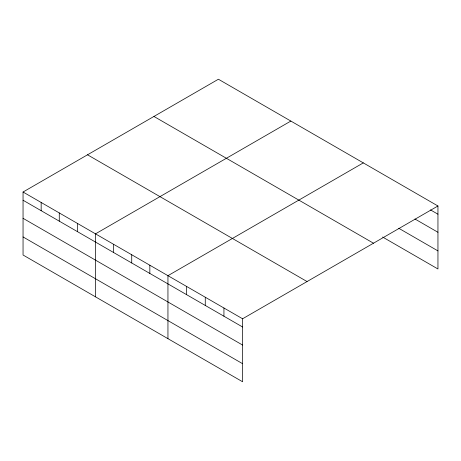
<?xml version="1.0" encoding="UTF-8"?>
<svg xmlns="http://www.w3.org/2000/svg" width="461" height="461" viewBox="0 0 461 461"><rect width="100%" height="100%" fill="white"/><g stroke="black" fill="none" stroke-linecap="round" stroke-linejoin="round"><path stroke-width="0.69" d="M242.595 345.064L242.595 318.776L23.05 192.018L23.05 255.014L242.595 381.766L242.595 345.064L23.05 218.312M382.59 237.017L437.95 268.982L437.95 205.986L218.405 79.234L23.05 192.018M290.856 121.064L95.502 233.848L95.502 296.844M363.303 162.889L167.948 275.678L167.948 338.668M242.595 318.776L437.95 205.986M430.488 209.893L437.95 214.204M414.935 218.992L437.95 232.281M398.759 228.276L437.95 250.905M153.939 116.454L373.485 243.206M87.515 154.798L307.061 281.556M23.05 200.235L242.595 326.993M23.05 236.937L242.595 363.689M223.937 308L223.937 316.217M205.272 297.224L205.272 305.441M186.613 286.454L186.613 294.665M149.837 265.219L149.837 273.436M131.725 254.76L131.725 262.977M113.613 244.307L113.613 252.524M77.39 223.389L77.39 231.606M59.273 212.936L59.273 221.153M41.162 202.477L41.162 210.694"/></g></svg>
